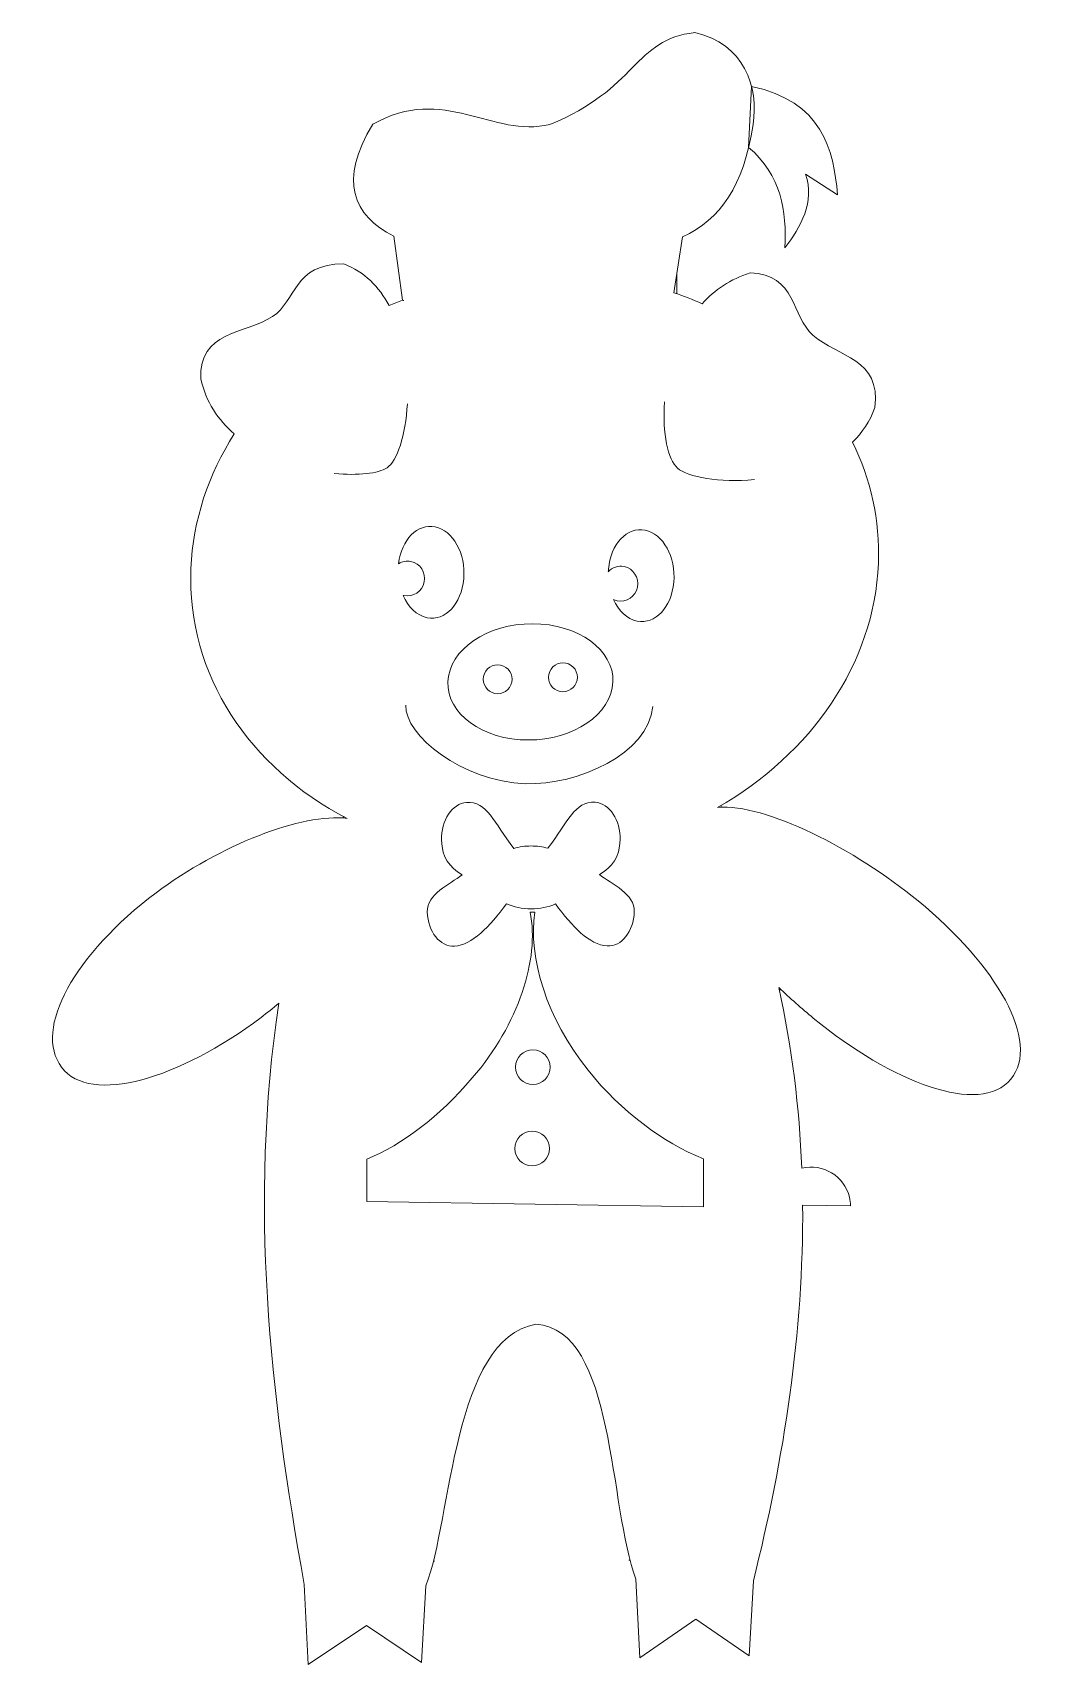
# Model space of a CAD drawing. Header units: centimetres. Extents: x -21.6 to 35.6, y -35.6 to 48.3.
# Drawn here: x 8.44 to 11.53, y 42.18 to 47.18 of the extents above; entities that cross this region are included whole.
import ezdxf

# ---------------------------------------------------------------- set-up
doc = ezdxf.new("R2010")
doc.units = ezdxf.units.CM
doc.header["$MEASUREMENT"] = 0
doc.layers.add('layer 1', color=7, linetype='Continuous')

msp = doc.modelspace()

# ---------------------------------------------------------------- linework, layer by layer
at = {"layer": 'layer 1', "color": 250, "lineweight": 9}
for points, knots in [([(9.05972, 45.95312), (9.01028, 45.99604), (8.97248, 46.05153), (8.95715, 46.12166), (8.95715, 46.12166), (8.94979, 46.26772), (9.09101, 46.25809), (9.1772, 46.31316), (9.1772, 46.31316), (9.24964, 46.35946), (9.23997, 46.47531), (9.39521, 46.47398), (9.39521, 46.47398), (9.45829, 46.45036), (9.50342, 46.40398), (9.53435, 46.34664), (9.53435, 46.34664), (9.54767, 46.35243), (9.56115, 46.358), (9.57477, 46.36334), (9.57477, 46.36334), (9.57477, 46.36334), (9.5796, 46.36167), (9.5796, 46.36167), (9.5796, 46.36167), (9.57799, 46.36222), (9.57638, 46.36278), (9.57477, 46.36334), (9.57477, 46.36334), (9.57477, 46.36334), (9.54875, 46.55905), (9.54875, 46.55905), (9.54875, 46.55905), (9.42373, 46.62147), (9.37761, 46.7304), (9.4843, 46.90196), (9.4843, 46.90196), (9.70248, 47.02659), (9.85205, 46.85803), (10.02657, 46.90156), (10.02657, 46.90156), (10.29331, 47.0078), (10.28556, 47.16393), (10.4712, 47.18283), (10.4712, 47.18283), (10.6217, 47.1504), (10.66761, 47.01528), (10.64969, 46.90116), (10.64969, 46.90116), (10.61989, 46.71137), (10.55014, 46.61106), (10.43377, 46.5569), (10.43377, 46.5569), (10.43377, 46.5569), (10.4064, 46.386), (10.4064, 46.386), (10.4064, 46.386), (10.43619, 46.37585), (10.46522, 46.36453), (10.49346, 46.35212), (10.49346, 46.35212), (10.53135, 46.3942), (10.57981, 46.42784), (10.6408, 46.44677), (10.6408, 46.44677), (10.78209, 46.44319), (10.76798, 46.31212), (10.83284, 46.2557), (10.83284, 46.2557), (10.91, 46.18856), (11.04291, 46.18487), (11.02238, 46.03396), (11.02238, 46.03396), (11.00836, 45.99195), (10.98448, 45.95693), (10.95405, 45.92805), (10.95405, 45.92805), (11.00998, 45.8152), (11.03867, 45.68955), (11.03344, 45.55695), (11.03344, 45.55695), (11.02123, 45.24708), (10.82675, 44.97239), (10.54085, 44.80861), (10.54085, 44.80861), (10.68785, 44.82126), (10.96084, 44.68192), (11.15532, 44.52229), (11.15532, 44.52229), (11.39595, 44.32477), (11.53307, 44.09013), (11.43941, 43.97604), (11.43941, 43.97604), (11.34576, 43.86195), (11.07477, 43.96551), (10.83415, 44.16303), (10.83415, 44.16303), (10.79827, 44.19248), (10.76269, 44.22415), (10.72843, 44.25711), (10.72843, 44.25711), (10.76901, 44.073), (10.79137, 43.88796), (10.7988, 43.70309), (10.7988, 43.70309), (10.7988, 43.70309), (10.79883, 43.7031), (10.79883, 43.7031), (10.79883, 43.7031), (10.86358, 43.71891), (10.92928, 43.679), (10.94509, 43.61425), (10.94509, 43.61425), (10.94723, 43.60547), (10.94835, 43.59668), (10.94852, 43.588), (10.94852, 43.588), (10.94852, 43.588), (10.80151, 43.59022), (10.80151, 43.59022), (10.80151, 43.59022), (10.80459, 43.20111), (10.74422, 42.81374), (10.65046, 42.43837), (10.65046, 42.43837), (10.65046, 42.43837), (10.63801, 42.20916), (10.63801, 42.20916), (10.63801, 42.20916), (10.63801, 42.20916), (10.47428, 42.32171), (10.47428, 42.32171), (10.47428, 42.32171), (10.47428, 42.32171), (10.30233, 42.20309), (10.30233, 42.20309), (10.30233, 42.20309), (10.30233, 42.20309), (10.29062, 42.44364), (10.29062, 42.44364), (10.29062, 42.44364), (10.2067, 42.66293), (10.22845, 43.21005), (9.98413, 43.22481), (9.98413, 43.22481), (9.72961, 43.18088), (9.72675, 42.63095), (9.64703, 42.42316), (9.64703, 42.42316), (9.64703, 42.42316), (9.63386, 42.18889), (9.63386, 42.18889), (9.63386, 42.18889), (9.63386, 42.18889), (9.46439, 42.30145), (9.46439, 42.30145), (9.46439, 42.30145), (9.46439, 42.30145), (9.2864, 42.18283), (9.2864, 42.18283), (9.2864, 42.18283), (9.2864, 42.18283), (9.27405, 42.42786), (9.27405, 42.42786), (9.27405, 42.42786), (9.16866, 43.01358), (9.10391, 43.59161), (9.19611, 44.20852), (9.19611, 44.20852), (9.17843, 44.19374), (9.16022, 44.17926), (9.14156, 44.16519), (9.14156, 44.16519), (8.89294, 43.97784), (8.61937, 43.89457), (8.53054, 44.01245), (8.53054, 44.01245), (8.4417, 44.13033), (8.57124, 44.35981), (8.81986, 44.54716), (8.81986, 44.54716), (9.01285, 44.6926), (9.26989, 44.79236), (9.40515, 44.77505), (9.40515, 44.77505), (9.10653, 44.9302), (8.91404, 45.21435), (8.92689, 45.54068), (8.92689, 45.54068), (8.93273, 45.68898), (8.98033, 45.82924), (9.05972, 45.95312)], [0, 0, 0, 0, 0.0204082, 0.0204082, 0.0204082, 0.0204082, 0.0408163, 0.0408163, 0.0408163, 0.0408163, 0.0612245, 0.0612245, 0.0612245, 0.0612245, 0.0816327, 0.0816327, 0.0816327, 0.0816327, 0.1020408, 0.1020408, 0.1020408, 0.1020408, 0.122449, 0.122449, 0.122449, 0.122449, 0.1428571, 0.1428571, 0.1428571, 0.1428571, 0.1632653, 0.1632653, 0.1632653, 0.1632653, 0.1836735, 0.1836735, 0.1836735, 0.1836735, 0.2040816, 0.2040816, 0.2040816, 0.2040816, 0.2244898, 0.2244898, 0.2244898, 0.2244898, 0.244898, 0.244898, 0.244898, 0.244898, 0.2653061, 0.2653061, 0.2653061, 0.2653061, 0.2857143, 0.2857143, 0.2857143, 0.2857143, 0.3061224, 0.3061224, 0.3061224, 0.3061224, 0.3265306, 0.3265306, 0.3265306, 0.3265306, 0.3469388, 0.3469388, 0.3469388, 0.3469388, 0.3673469, 0.3673469, 0.3673469, 0.3673469, 0.3877551, 0.3877551, 0.3877551, 0.3877551, 0.4081633, 0.4081633, 0.4081633, 0.4081633, 0.4285714, 0.4285714, 0.4285714, 0.4285714, 0.4489796, 0.4489796, 0.4489796, 0.4489796, 0.4693878, 0.4693878, 0.4693878, 0.4693878, 0.4897959, 0.4897959, 0.4897959, 0.4897959, 0.5102041, 0.5102041, 0.5102041, 0.5102041, 0.5306122, 0.5306122, 0.5306122, 0.5306122, 0.5510204, 0.5510204, 0.5510204, 0.5510204, 0.5714286, 0.5714286, 0.5714286, 0.5714286, 0.5918367, 0.5918367, 0.5918367, 0.5918367, 0.6122449, 0.6122449, 0.6122449, 0.6122449, 0.6326531, 0.6326531, 0.6326531, 0.6326531, 0.6530612, 0.6530612, 0.6530612, 0.6530612, 0.6734694, 0.6734694, 0.6734694, 0.6734694, 0.6938776, 0.6938776, 0.6938776, 0.6938776, 0.7142857, 0.7142857, 0.7142857, 0.7142857, 0.7346939, 0.7346939, 0.7346939, 0.7346939, 0.755102, 0.755102, 0.755102, 0.755102, 0.7755102, 0.7755102, 0.7755102, 0.7755102, 0.7959184, 0.7959184, 0.7959184, 0.7959184, 0.8163265, 0.8163265, 0.8163265, 0.8163265, 0.8367347, 0.8367347, 0.8367347, 0.8367347, 0.8571429, 0.8571429, 0.8571429, 0.8571429, 0.877551, 0.877551, 0.877551, 0.877551, 0.8979592, 0.8979592, 0.8979592, 0.8979592, 0.9183673, 0.9183673, 0.9183673, 0.9183673, 0.9387755, 0.9387755, 0.9387755, 0.9387755, 0.9591837, 0.9591837, 0.9591837, 0.9591837, 1, 1, 1, 1]), ([(10.63591, 46.83107), (10.63591, 46.83107), (10.64489, 47.01746), (10.64489, 47.01746), (10.64489, 47.01746), (10.86046, 46.97397), (10.89685, 46.82348), (10.90835, 46.686), (10.90835, 46.686), (10.90835, 46.686), (10.81055, 46.74887), (10.81055, 46.74887), (10.81055, 46.74887), (10.83923, 46.66436), (10.79616, 46.58608), (10.74687, 46.5234), (10.74687, 46.5234), (10.75355, 46.63531), (10.73528, 46.74723), (10.63591, 46.83107)], [0, 0, 0, 0, 0.1666667, 0.1666667, 0.1666667, 0.1666667, 0.3333333, 0.3333333, 0.3333333, 0.3333333, 0.5, 0.5, 0.5, 0.5, 0.6666667, 0.6666667, 0.6666667, 0.6666667, 1, 1, 1, 1]), ([(10.37796, 46.05112), (10.37144, 45.95518), (10.38904, 45.87357), (10.41776, 45.84862), (10.41776, 45.84862), (10.45001, 45.82061), (10.54636, 45.80415), (10.65371, 45.81303)], [0, 0, 0, 0, 0.3333333, 0.3333333, 0.3333333, 0.3333333, 1, 1, 1, 1]), ([(9.59029, 46.04583), (9.58449, 45.94908), (9.55914, 45.86943), (9.528, 45.84956), (9.528, 45.84956), (9.50065, 45.83211), (9.43923, 45.82482), (9.3662, 45.83202)], [0, 0, 0, 0, 0.3333333, 0.3333333, 0.3333333, 0.3333333, 1, 1, 1, 1]), ([(9.57689, 45.45841), (9.59243, 45.42265), (9.61892, 45.39639), (9.65065, 45.39001), (9.65065, 45.39001), (9.70593, 45.37889), (9.75616, 45.43227), (9.76286, 45.50922), (9.76286, 45.50922), (9.76955, 45.58617), (9.73018, 45.65757), (9.67491, 45.66868), (9.67491, 45.66868), (9.62111, 45.6795), (9.57208, 45.62923), (9.56334, 45.5556), (9.56334, 45.5556), (9.57426, 45.56231), (9.58757, 45.56506), (9.60101, 45.56229), (9.60101, 45.56229), (9.62936, 45.55645), (9.64752, 45.52833), (9.64157, 45.49948), (9.64157, 45.49948), (9.63563, 45.47062), (9.60784, 45.45197), (9.57949, 45.4578), (9.57949, 45.4578), (9.57861, 45.45798), (9.57775, 45.45819), (9.57689, 45.45841)], [0, 0, 0, 0, 0.1111111, 0.1111111, 0.1111111, 0.1111111, 0.2222222, 0.2222222, 0.2222222, 0.2222222, 0.3333333, 0.3333333, 0.3333333, 0.3333333, 0.4444444, 0.4444444, 0.4444444, 0.4444444, 0.5555556, 0.5555556, 0.5555556, 0.5555556, 0.6666667, 0.6666667, 0.6666667, 0.6666667, 0.7777778, 0.7777778, 0.7777778, 0.7777778, 1, 1, 1, 1]), ([(10.22159, 45.4459), (10.23725, 45.41128), (10.2633, 45.38597), (10.29438, 45.37972), (10.29438, 45.37972), (10.34965, 45.3686), (10.39988, 45.42198), (10.40658, 45.49893), (10.40658, 45.49893), (10.41327, 45.57589), (10.3739, 45.64728), (10.31863, 45.6584), (10.31863, 45.6584), (10.26336, 45.66951), (10.21312, 45.61613), (10.20643, 45.53918), (10.20643, 45.53918), (10.2062, 45.53645), (10.20601, 45.53372), (10.20589, 45.53101), (10.20589, 45.53101), (10.218, 45.5439), (10.23613, 45.5504), (10.2545, 45.54662), (10.2545, 45.54662), (10.28285, 45.54079), (10.30101, 45.51266), (10.29507, 45.48381), (10.29507, 45.48381), (10.28912, 45.45496), (10.26133, 45.4363), (10.23298, 45.44214), (10.23298, 45.44214), (10.22897, 45.44297), (10.22515, 45.44424), (10.22159, 45.4459)], [0, 0, 0, 0, 0.1, 0.1, 0.1, 0.1, 0.2, 0.2, 0.2, 0.2, 0.3, 0.3, 0.3, 0.3, 0.4, 0.4, 0.4, 0.4, 0.5, 0.5, 0.5, 0.5, 0.6, 0.6, 0.6, 0.6, 0.7, 0.7, 0.7, 0.7, 0.8, 0.8, 0.8, 0.8, 1, 1, 1, 1]), ([(9.99887, 45.37063), (10.13743, 45.36077), (10.23557, 45.27346), (10.21807, 45.17561), (10.21807, 45.17561), (10.20056, 45.07775), (10.07404, 45.00641), (9.93548, 45.01626), (9.93548, 45.01626), (9.79691, 45.02611), (9.69877, 45.11342), (9.71628, 45.21128), (9.71628, 45.21128), (9.73379, 45.30913), (9.8603, 45.38048), (9.99887, 45.37063)], [0, 0, 0, 0, 0.2, 0.2, 0.2, 0.2, 0.4, 0.4, 0.4, 0.4, 0.6, 0.6, 0.6, 0.6, 1, 1, 1, 1]), ([(10.07587, 45.25086), (10.09978, 45.24594), (10.11518, 45.22256), (10.11025, 45.19864), (10.11025, 45.19864), (10.10533, 45.17473), (10.08195, 45.15934), (10.05803, 45.16426), (10.05803, 45.16426), (10.03412, 45.16919), (10.01873, 45.19257), (10.02365, 45.21648), (10.02365, 45.21648), (10.02858, 45.24039), (10.05196, 45.25579), (10.07587, 45.25086)], [0, 0, 0, 0, 0.2, 0.2, 0.2, 0.2, 0.4, 0.4, 0.4, 0.4, 0.6, 0.6, 0.6, 0.6, 1, 1, 1, 1]), ([(9.87597, 45.2446), (9.89988, 45.23968), (9.91527, 45.2163), (9.91035, 45.19239), (9.91035, 45.19239), (9.90542, 45.16847), (9.88204, 45.15308), (9.85813, 45.158), (9.85813, 45.158), (9.83422, 45.16293), (9.81882, 45.18631), (9.82375, 45.21022), (9.82375, 45.21022), (9.82867, 45.23413), (9.85205, 45.24953), (9.87597, 45.2446)], [0, 0, 0, 0, 0.2, 0.2, 0.2, 0.2, 0.4, 0.4, 0.4, 0.4, 0.6, 0.6, 0.6, 0.6, 1, 1, 1, 1]), ([(10.34254, 45.11782), (10.32951, 44.97277), (10.11065, 44.87613), (9.95314, 44.88139), (9.95314, 44.88139), (9.75805, 44.88791), (9.58081, 45.02982), (9.5857, 45.12178)], [0, 0, 0, 0, 0.3333333, 0.3333333, 0.3333333, 0.3333333, 1, 1, 1, 1]), ([(10.04366, 44.51315), (10.09568, 44.44248), (10.14824, 44.3881), (10.20238, 44.3844), (10.20238, 44.3844), (10.24641, 44.3814), (10.28372, 44.42823), (10.28564, 44.48895), (10.28564, 44.48895), (10.28738, 44.54396), (10.21751, 44.57283), (10.1785, 44.60306), (10.1785, 44.60306), (10.21926, 44.62784), (10.24008, 44.65398), (10.24182, 44.70899), (10.24182, 44.70899), (10.24374, 44.76971), (10.20957, 44.82144), (10.16553, 44.82445), (10.16553, 44.82445), (10.10197, 44.8288), (10.08297, 44.76328), (10.0205, 44.68358), (10.0205, 44.68358), (10.00471, 44.68809), (9.98745, 44.69058), (9.96937, 44.69058), (9.96937, 44.69058), (9.95057, 44.69058), (9.93266, 44.68789), (9.91636, 44.68303), (9.91636, 44.68303), (9.85474, 44.76268), (9.83481, 44.82816), (9.77126, 44.82382), (9.77126, 44.82382), (9.72723, 44.82081), (9.69305, 44.76908), (9.69498, 44.70835), (9.69498, 44.70835), (9.69672, 44.65334), (9.71754, 44.6272), (9.7583, 44.60243), (9.7583, 44.60243), (9.71928, 44.5722), (9.64942, 44.54333), (9.65116, 44.48832), (9.65116, 44.48832), (9.65308, 44.42759), (9.69039, 44.38076), (9.73442, 44.38376), (9.73442, 44.38376), (9.78885, 44.38748), (9.84167, 44.44245), (9.89397, 44.51366), (9.89397, 44.51366), (9.91557, 44.50352), (9.94149, 44.49761), (9.96937, 44.49761), (9.96937, 44.49761), (9.99677, 44.49761), (10.02228, 44.50332), (10.04366, 44.51315)], [0, 0, 0, 0, 0.0588235, 0.0588235, 0.0588235, 0.0588235, 0.1176471, 0.1176471, 0.1176471, 0.1176471, 0.1764706, 0.1764706, 0.1764706, 0.1764706, 0.2352941, 0.2352941, 0.2352941, 0.2352941, 0.2941176, 0.2941176, 0.2941176, 0.2941176, 0.3529412, 0.3529412, 0.3529412, 0.3529412, 0.4117647, 0.4117647, 0.4117647, 0.4117647, 0.4705882, 0.4705882, 0.4705882, 0.4705882, 0.5294118, 0.5294118, 0.5294118, 0.5294118, 0.5882353, 0.5882353, 0.5882353, 0.5882353, 0.6470588, 0.6470588, 0.6470588, 0.6470588, 0.7058824, 0.7058824, 0.7058824, 0.7058824, 0.7647059, 0.7647059, 0.7647059, 0.7647059, 0.8235294, 0.8235294, 0.8235294, 0.8235294, 0.8823529, 0.8823529, 0.8823529, 0.8823529, 1, 1, 1, 1]), ([(9.98029, 44.48822), (9.98029, 44.48822), (9.96654, 44.48801), (9.96654, 44.48801), (9.96654, 44.48801), (9.99488, 44.34204), (9.9319, 44.14595), (9.78909, 43.97975), (9.78909, 43.97975), (9.68609, 43.85988), (9.57688, 43.77646), (9.46539, 43.73083), (9.46539, 43.73083), (9.46539, 43.73083), (9.46539, 43.60089), (9.46539, 43.60089), (9.46539, 43.60089), (9.46539, 43.60089), (10.49725, 43.58522), (10.49725, 43.58522), (10.49725, 43.58522), (10.49725, 43.58522), (10.49725, 43.73158), (10.49725, 43.73158), (10.49725, 43.73158), (10.37332, 43.78299), (10.24625, 43.87502), (10.14402, 44.00354), (10.14402, 44.00354), (10.01678, 44.16348), (9.95991, 44.34679), (9.98029, 44.48822)], [0, 0, 0, 0, 0.1111111, 0.1111111, 0.1111111, 0.1111111, 0.2222222, 0.2222222, 0.2222222, 0.2222222, 0.3333333, 0.3333333, 0.3333333, 0.3333333, 0.4444444, 0.4444444, 0.4444444, 0.4444444, 0.5555556, 0.5555556, 0.5555556, 0.5555556, 0.6666667, 0.6666667, 0.6666667, 0.6666667, 0.7777778, 0.7777778, 0.7777778, 0.7777778, 1, 1, 1, 1]), ([(9.9748, 44.06603), (9.94551, 44.06603), (9.92176, 44.04228), (9.92176, 44.01298), (9.92176, 44.01298), (9.92175, 43.98368), (9.94551, 43.95993), (9.9748, 43.95993), (9.9748, 43.95993), (10.0041, 43.95993), (10.02785, 43.98368), (10.02785, 44.01298), (10.02785, 44.01298), (10.02786, 44.04228), (10.0041, 44.06603), (9.9748, 44.06603)], [0, 0, 0, 0, 0.2, 0.2, 0.2, 0.2, 0.4, 0.4, 0.4, 0.4, 0.6, 0.6, 0.6, 0.6, 1, 1, 1, 1]), ([(9.9748, 44.06603), (9.94551, 44.06603), (9.92176, 44.04228), (9.92176, 44.01298), (9.92176, 44.01298), (9.92175, 43.98368), (9.94551, 43.95993), (9.9748, 43.95993), (9.9748, 43.95993), (10.0041, 43.95993), (10.02785, 43.98368), (10.02785, 44.01298), (10.02785, 44.01298), (10.02786, 44.04228), (10.0041, 44.06603), (9.9748, 44.06603)], [0, 0, 0, 0, 0.2, 0.2, 0.2, 0.2, 0.4, 0.4, 0.4, 0.4, 0.6, 0.6, 0.6, 0.6, 1, 1, 1, 1]), ([(9.9748, 44.06603), (9.94551, 44.06603), (9.92176, 44.04228), (9.92176, 44.01298), (9.92176, 44.01298), (9.92175, 43.98368), (9.94551, 43.95993), (9.9748, 43.95993), (9.9748, 43.95993), (10.0041, 43.95993), (10.02785, 43.98368), (10.02785, 44.01298), (10.02785, 44.01298), (10.02786, 44.04228), (10.0041, 44.06603), (9.9748, 44.06603)], [0, 0, 0, 0, 0.2, 0.2, 0.2, 0.2, 0.4, 0.4, 0.4, 0.4, 0.6, 0.6, 0.6, 0.6, 1, 1, 1, 1]), ([(9.9748, 44.06603), (9.94551, 44.06603), (9.92176, 44.04228), (9.92176, 44.01298), (9.92176, 44.01298), (9.92175, 43.98368), (9.94551, 43.95993), (9.9748, 43.95993), (9.9748, 43.95993), (10.0041, 43.95993), (10.02785, 43.98368), (10.02785, 44.01298), (10.02785, 44.01298), (10.02786, 44.04228), (10.0041, 44.06603), (9.9748, 44.06603)], [0, 0, 0, 0, 0.2, 0.2, 0.2, 0.2, 0.4, 0.4, 0.4, 0.4, 0.6, 0.6, 0.6, 0.6, 1, 1, 1, 1]), ([(9.9748, 44.06603), (9.94551, 44.06603), (9.92176, 44.04228), (9.92176, 44.01298), (9.92176, 44.01298), (9.92175, 43.98368), (9.94551, 43.95993), (9.9748, 43.95993), (9.9748, 43.95993), (10.0041, 43.95993), (10.02785, 43.98368), (10.02785, 44.01298), (10.02785, 44.01298), (10.02786, 44.04228), (10.0041, 44.06603), (9.9748, 44.06603)], [0, 0, 0, 0, 0.2, 0.2, 0.2, 0.2, 0.4, 0.4, 0.4, 0.4, 0.6, 0.6, 0.6, 0.6, 1, 1, 1, 1]), ([(9.9748, 44.06603), (9.94551, 44.06603), (9.92176, 44.04228), (9.92176, 44.01298), (9.92176, 44.01298), (9.92175, 43.98368), (9.94551, 43.95993), (9.9748, 43.95993), (9.9748, 43.95993), (10.0041, 43.95993), (10.02785, 43.98368), (10.02785, 44.01298), (10.02785, 44.01298), (10.02786, 44.04228), (10.0041, 44.06603), (9.9748, 44.06603)], [0, 0, 0, 0, 0.2, 0.2, 0.2, 0.2, 0.4, 0.4, 0.4, 0.4, 0.6, 0.6, 0.6, 0.6, 1, 1, 1, 1]), ([(9.9748, 44.06603), (9.94551, 44.06603), (9.92176, 44.04228), (9.92176, 44.01298), (9.92176, 44.01298), (9.92175, 43.98368), (9.94551, 43.95993), (9.9748, 43.95993), (9.9748, 43.95993), (10.0041, 43.95993), (10.02785, 43.98368), (10.02785, 44.01298), (10.02785, 44.01298), (10.02786, 44.04228), (10.0041, 44.06603), (9.9748, 44.06603)], [0, 0, 0, 0, 0.2, 0.2, 0.2, 0.2, 0.4, 0.4, 0.4, 0.4, 0.6, 0.6, 0.6, 0.6, 1, 1, 1, 1]), ([(9.9748, 44.06603), (9.94551, 44.06603), (9.92176, 44.04228), (9.92176, 44.01298), (9.92176, 44.01298), (9.92175, 43.98368), (9.94551, 43.95993), (9.9748, 43.95993), (9.9748, 43.95993), (10.0041, 43.95993), (10.02785, 43.98368), (10.02785, 44.01298), (10.02785, 44.01298), (10.02786, 44.04228), (10.0041, 44.06603), (9.9748, 44.06603)], [0, 0, 0, 0, 0.2, 0.2, 0.2, 0.2, 0.4, 0.4, 0.4, 0.4, 0.6, 0.6, 0.6, 0.6, 1, 1, 1, 1]), ([(9.9748, 44.06603), (9.94551, 44.06603), (9.92176, 44.04228), (9.92176, 44.01298), (9.92176, 44.01298), (9.92175, 43.98368), (9.94551, 43.95993), (9.9748, 43.95993), (9.9748, 43.95993), (10.0041, 43.95993), (10.02785, 43.98368), (10.02785, 44.01298), (10.02785, 44.01298), (10.02786, 44.04228), (10.0041, 44.06603), (9.9748, 44.06603)], [0, 0, 0, 0, 0.2, 0.2, 0.2, 0.2, 0.4, 0.4, 0.4, 0.4, 0.6, 0.6, 0.6, 0.6, 1, 1, 1, 1]), ([(9.9748, 44.06603), (9.94551, 44.06603), (9.92176, 44.04228), (9.92176, 44.01298), (9.92176, 44.01298), (9.92175, 43.98368), (9.94551, 43.95993), (9.9748, 43.95993), (9.9748, 43.95993), (10.0041, 43.95993), (10.02785, 43.98368), (10.02785, 44.01298), (10.02785, 44.01298), (10.02786, 44.04228), (10.0041, 44.06603), (9.9748, 44.06603)], [0, 0, 0, 0, 0.2, 0.2, 0.2, 0.2, 0.4, 0.4, 0.4, 0.4, 0.6, 0.6, 0.6, 0.6, 1, 1, 1, 1]), ([(9.9748, 44.06603), (9.94551, 44.06603), (9.92176, 44.04228), (9.92176, 44.01298), (9.92176, 44.01298), (9.92175, 43.98368), (9.94551, 43.95993), (9.9748, 43.95993), (9.9748, 43.95993), (10.0041, 43.95993), (10.02785, 43.98368), (10.02785, 44.01298), (10.02785, 44.01298), (10.02786, 44.04228), (10.0041, 44.06603), (9.9748, 44.06603)], [0, 0, 0, 0, 0.2, 0.2, 0.2, 0.2, 0.4, 0.4, 0.4, 0.4, 0.6, 0.6, 0.6, 0.6, 1, 1, 1, 1]), ([(9.9748, 44.06603), (9.94551, 44.06603), (9.92176, 44.04228), (9.92176, 44.01298), (9.92176, 44.01298), (9.92175, 43.98368), (9.94551, 43.95993), (9.9748, 43.95993), (9.9748, 43.95993), (10.0041, 43.95993), (10.02785, 43.98368), (10.02785, 44.01298), (10.02785, 44.01298), (10.02786, 44.04228), (10.0041, 44.06603), (9.9748, 44.06603)], [0, 0, 0, 0, 0.2, 0.2, 0.2, 0.2, 0.4, 0.4, 0.4, 0.4, 0.6, 0.6, 0.6, 0.6, 1, 1, 1, 1]), ([(9.9748, 44.06603), (9.94551, 44.06603), (9.92176, 44.04228), (9.92176, 44.01298), (9.92176, 44.01298), (9.92175, 43.98368), (9.94551, 43.95993), (9.9748, 43.95993), (9.9748, 43.95993), (10.0041, 43.95993), (10.02785, 43.98368), (10.02785, 44.01298), (10.02785, 44.01298), (10.02786, 44.04228), (10.0041, 44.06603), (9.9748, 44.06603)], [0, 0, 0, 0, 0.2, 0.2, 0.2, 0.2, 0.4, 0.4, 0.4, 0.4, 0.6, 0.6, 0.6, 0.6, 1, 1, 1, 1]), ([(9.9748, 44.06603), (9.94551, 44.06603), (9.92176, 44.04228), (9.92176, 44.01298), (9.92176, 44.01298), (9.92175, 43.98368), (9.94551, 43.95993), (9.9748, 43.95993), (9.9748, 43.95993), (10.0041, 43.95993), (10.02785, 43.98368), (10.02785, 44.01298), (10.02785, 44.01298), (10.02786, 44.04228), (10.0041, 44.06603), (9.9748, 44.06603)], [0, 0, 0, 0, 0.2, 0.2, 0.2, 0.2, 0.4, 0.4, 0.4, 0.4, 0.6, 0.6, 0.6, 0.6, 1, 1, 1, 1]), ([(9.9748, 44.06603), (9.94551, 44.06603), (9.92176, 44.04228), (9.92176, 44.01298), (9.92176, 44.01298), (9.92175, 43.98368), (9.94551, 43.95993), (9.9748, 43.95993), (9.9748, 43.95993), (10.0041, 43.95993), (10.02785, 43.98368), (10.02785, 44.01298), (10.02785, 44.01298), (10.02786, 44.04228), (10.0041, 44.06603), (9.9748, 44.06603)], [0, 0, 0, 0, 0.2, 0.2, 0.2, 0.2, 0.4, 0.4, 0.4, 0.4, 0.6, 0.6, 0.6, 0.6, 1, 1, 1, 1]), ([(9.9748, 44.06603), (9.94551, 44.06603), (9.92176, 44.04228), (9.92176, 44.01298), (9.92176, 44.01298), (9.92175, 43.98368), (9.94551, 43.95993), (9.9748, 43.95993), (9.9748, 43.95993), (10.0041, 43.95993), (10.02785, 43.98368), (10.02785, 44.01298), (10.02785, 44.01298), (10.02786, 44.04228), (10.0041, 44.06603), (9.9748, 44.06603)], [0, 0, 0, 0, 0.2, 0.2, 0.2, 0.2, 0.4, 0.4, 0.4, 0.4, 0.6, 0.6, 0.6, 0.6, 1, 1, 1, 1]), ([(9.9748, 44.06603), (9.94551, 44.06603), (9.92176, 44.04228), (9.92176, 44.01298), (9.92176, 44.01298), (9.92175, 43.98368), (9.94551, 43.95993), (9.9748, 43.95993), (9.9748, 43.95993), (10.0041, 43.95993), (10.02785, 43.98368), (10.02785, 44.01298), (10.02785, 44.01298), (10.02786, 44.04228), (10.0041, 44.06603), (9.9748, 44.06603)], [0, 0, 0, 0, 0.2, 0.2, 0.2, 0.2, 0.4, 0.4, 0.4, 0.4, 0.6, 0.6, 0.6, 0.6, 1, 1, 1, 1]), ([(9.9748, 44.06603), (9.94551, 44.06603), (9.92176, 44.04228), (9.92176, 44.01298), (9.92176, 44.01298), (9.92175, 43.98368), (9.94551, 43.95993), (9.9748, 43.95993), (9.9748, 43.95993), (10.0041, 43.95993), (10.02785, 43.98368), (10.02785, 44.01298), (10.02785, 44.01298), (10.02786, 44.04228), (10.0041, 44.06603), (9.9748, 44.06603)], [0, 0, 0, 0, 0.2, 0.2, 0.2, 0.2, 0.4, 0.4, 0.4, 0.4, 0.6, 0.6, 0.6, 0.6, 1, 1, 1, 1]), ([(9.9748, 44.06603), (9.94551, 44.06603), (9.92176, 44.04228), (9.92176, 44.01298), (9.92176, 44.01298), (9.92175, 43.98368), (9.94551, 43.95993), (9.9748, 43.95993), (9.9748, 43.95993), (10.0041, 43.95993), (10.02785, 43.98368), (10.02785, 44.01298), (10.02785, 44.01298), (10.02786, 44.04228), (10.0041, 44.06603), (9.9748, 44.06603)], [0, 0, 0, 0, 0.2, 0.2, 0.2, 0.2, 0.4, 0.4, 0.4, 0.4, 0.6, 0.6, 0.6, 0.6, 1, 1, 1, 1]), ([(9.9748, 44.06603), (9.94551, 44.06603), (9.92176, 44.04228), (9.92176, 44.01298), (9.92176, 44.01298), (9.92175, 43.98368), (9.94551, 43.95993), (9.9748, 43.95993), (9.9748, 43.95993), (10.0041, 43.95993), (10.02785, 43.98368), (10.02785, 44.01298), (10.02785, 44.01298), (10.02786, 44.04228), (10.0041, 44.06603), (9.9748, 44.06603)], [0, 0, 0, 0, 0.2, 0.2, 0.2, 0.2, 0.4, 0.4, 0.4, 0.4, 0.6, 0.6, 0.6, 0.6, 1, 1, 1, 1]), ([(9.9748, 44.06603), (9.94551, 44.06603), (9.92176, 44.04228), (9.92176, 44.01298), (9.92176, 44.01298), (9.92175, 43.98368), (9.94551, 43.95993), (9.9748, 43.95993), (9.9748, 43.95993), (10.0041, 43.95993), (10.02785, 43.98368), (10.02785, 44.01298), (10.02785, 44.01298), (10.02786, 44.04228), (10.0041, 44.06603), (9.9748, 44.06603)], [0, 0, 0, 0, 0.2, 0.2, 0.2, 0.2, 0.4, 0.4, 0.4, 0.4, 0.6, 0.6, 0.6, 0.6, 1, 1, 1, 1]), ([(10.02551, 43.76346), (10.02551, 43.79275), (10.00176, 43.8165), (9.97247, 43.8165), (9.97247, 43.8165), (9.94317, 43.8165), (9.91942, 43.79275), (9.91942, 43.76346), (9.91942, 43.76346), (9.91941, 43.73417), (9.94317, 43.71042), (9.97246, 43.71042), (9.97246, 43.71042), (10.00176, 43.71042), (10.02551, 43.73417), (10.02551, 43.76346)], [0, 0, 0, 0, 0.2, 0.2, 0.2, 0.2, 0.4, 0.4, 0.4, 0.4, 0.6, 0.6, 0.6, 0.6, 1, 1, 1, 1]), ([(10.02551, 43.76346), (10.02551, 43.79275), (10.00176, 43.8165), (9.97247, 43.8165), (9.97247, 43.8165), (9.94317, 43.8165), (9.91942, 43.79275), (9.91942, 43.76346), (9.91942, 43.76346), (9.91941, 43.73417), (9.94317, 43.71042), (9.97246, 43.71042), (9.97246, 43.71042), (10.00176, 43.71042), (10.02551, 43.73417), (10.02551, 43.76346)], [0, 0, 0, 0, 0.2, 0.2, 0.2, 0.2, 0.4, 0.4, 0.4, 0.4, 0.6, 0.6, 0.6, 0.6, 1, 1, 1, 1]), ([(10.02551, 43.76346), (10.02551, 43.79275), (10.00176, 43.8165), (9.97247, 43.8165), (9.97247, 43.8165), (9.94317, 43.8165), (9.91942, 43.79275), (9.91942, 43.76346), (9.91942, 43.76346), (9.91941, 43.73417), (9.94317, 43.71042), (9.97246, 43.71042), (9.97246, 43.71042), (10.00176, 43.71042), (10.02551, 43.73417), (10.02551, 43.76346)], [0, 0, 0, 0, 0.2, 0.2, 0.2, 0.2, 0.4, 0.4, 0.4, 0.4, 0.6, 0.6, 0.6, 0.6, 1, 1, 1, 1]), ([(10.02551, 43.76346), (10.02551, 43.79275), (10.00176, 43.8165), (9.97247, 43.8165), (9.97247, 43.8165), (9.94317, 43.8165), (9.91942, 43.79275), (9.91942, 43.76346), (9.91942, 43.76346), (9.91941, 43.73417), (9.94317, 43.71042), (9.97246, 43.71042), (9.97246, 43.71042), (10.00176, 43.71042), (10.02551, 43.73417), (10.02551, 43.76346)], [0, 0, 0, 0, 0.2, 0.2, 0.2, 0.2, 0.4, 0.4, 0.4, 0.4, 0.6, 0.6, 0.6, 0.6, 1, 1, 1, 1]), ([(10.02551, 43.76346), (10.02551, 43.79275), (10.00176, 43.8165), (9.97247, 43.8165), (9.97247, 43.8165), (9.94317, 43.8165), (9.91942, 43.79275), (9.91942, 43.76346), (9.91942, 43.76346), (9.91941, 43.73417), (9.94317, 43.71042), (9.97246, 43.71042), (9.97246, 43.71042), (10.00176, 43.71042), (10.02551, 43.73417), (10.02551, 43.76346)], [0, 0, 0, 0, 0.2, 0.2, 0.2, 0.2, 0.4, 0.4, 0.4, 0.4, 0.6, 0.6, 0.6, 0.6, 1, 1, 1, 1]), ([(10.02551, 43.76346), (10.02551, 43.79275), (10.00176, 43.8165), (9.97247, 43.8165), (9.97247, 43.8165), (9.94317, 43.8165), (9.91942, 43.79275), (9.91942, 43.76346), (9.91942, 43.76346), (9.91941, 43.73417), (9.94317, 43.71042), (9.97246, 43.71042), (9.97246, 43.71042), (10.00176, 43.71042), (10.02551, 43.73417), (10.02551, 43.76346)], [0, 0, 0, 0, 0.2, 0.2, 0.2, 0.2, 0.4, 0.4, 0.4, 0.4, 0.6, 0.6, 0.6, 0.6, 1, 1, 1, 1]), ([(10.02551, 43.76346), (10.02551, 43.79275), (10.00176, 43.8165), (9.97247, 43.8165), (9.97247, 43.8165), (9.94317, 43.8165), (9.91942, 43.79275), (9.91942, 43.76346), (9.91942, 43.76346), (9.91941, 43.73417), (9.94317, 43.71042), (9.97246, 43.71042), (9.97246, 43.71042), (10.00176, 43.71042), (10.02551, 43.73417), (10.02551, 43.76346)], [0, 0, 0, 0, 0.2, 0.2, 0.2, 0.2, 0.4, 0.4, 0.4, 0.4, 0.6, 0.6, 0.6, 0.6, 1, 1, 1, 1]), ([(10.02551, 43.76346), (10.02551, 43.79275), (10.00176, 43.8165), (9.97247, 43.8165), (9.97247, 43.8165), (9.94317, 43.8165), (9.91942, 43.79275), (9.91942, 43.76346), (9.91942, 43.76346), (9.91941, 43.73417), (9.94317, 43.71042), (9.97246, 43.71042), (9.97246, 43.71042), (10.00176, 43.71042), (10.02551, 43.73417), (10.02551, 43.76346)], [0, 0, 0, 0, 0.2, 0.2, 0.2, 0.2, 0.4, 0.4, 0.4, 0.4, 0.6, 0.6, 0.6, 0.6, 1, 1, 1, 1]), ([(10.02551, 43.76346), (10.02551, 43.79275), (10.00176, 43.8165), (9.97247, 43.8165), (9.97247, 43.8165), (9.94317, 43.8165), (9.91942, 43.79275), (9.91942, 43.76346), (9.91942, 43.76346), (9.91941, 43.73417), (9.94317, 43.71042), (9.97246, 43.71042), (9.97246, 43.71042), (10.00176, 43.71042), (10.02551, 43.73417), (10.02551, 43.76346)], [0, 0, 0, 0, 0.2, 0.2, 0.2, 0.2, 0.4, 0.4, 0.4, 0.4, 0.6, 0.6, 0.6, 0.6, 1, 1, 1, 1]), ([(10.02551, 43.76346), (10.02551, 43.79275), (10.00176, 43.8165), (9.97247, 43.8165), (9.97247, 43.8165), (9.94317, 43.8165), (9.91942, 43.79275), (9.91942, 43.76346), (9.91942, 43.76346), (9.91941, 43.73417), (9.94317, 43.71042), (9.97246, 43.71042), (9.97246, 43.71042), (10.00176, 43.71042), (10.02551, 43.73417), (10.02551, 43.76346)], [0, 0, 0, 0, 0.2, 0.2, 0.2, 0.2, 0.4, 0.4, 0.4, 0.4, 0.6, 0.6, 0.6, 0.6, 1, 1, 1, 1]), ([(10.02551, 43.76346), (10.02551, 43.79275), (10.00176, 43.8165), (9.97247, 43.8165), (9.97247, 43.8165), (9.94317, 43.8165), (9.91942, 43.79275), (9.91942, 43.76346), (9.91942, 43.76346), (9.91941, 43.73417), (9.94317, 43.71042), (9.97246, 43.71042), (9.97246, 43.71042), (10.00176, 43.71042), (10.02551, 43.73417), (10.02551, 43.76346)], [0, 0, 0, 0, 0.2, 0.2, 0.2, 0.2, 0.4, 0.4, 0.4, 0.4, 0.6, 0.6, 0.6, 0.6, 1, 1, 1, 1]), ([(10.02551, 43.76346), (10.02551, 43.79275), (10.00176, 43.8165), (9.97247, 43.8165), (9.97247, 43.8165), (9.94317, 43.8165), (9.91942, 43.79275), (9.91942, 43.76346), (9.91942, 43.76346), (9.91941, 43.73417), (9.94317, 43.71042), (9.97246, 43.71042), (9.97246, 43.71042), (10.00176, 43.71042), (10.02551, 43.73417), (10.02551, 43.76346)], [0, 0, 0, 0, 0.2, 0.2, 0.2, 0.2, 0.4, 0.4, 0.4, 0.4, 0.6, 0.6, 0.6, 0.6, 1, 1, 1, 1]), ([(10.02551, 43.76346), (10.02551, 43.79275), (10.00176, 43.8165), (9.97247, 43.8165), (9.97247, 43.8165), (9.94317, 43.8165), (9.91942, 43.79275), (9.91942, 43.76346), (9.91942, 43.76346), (9.91941, 43.73417), (9.94317, 43.71042), (9.97246, 43.71042), (9.97246, 43.71042), (10.00176, 43.71042), (10.02551, 43.73417), (10.02551, 43.76346)], [0, 0, 0, 0, 0.2, 0.2, 0.2, 0.2, 0.4, 0.4, 0.4, 0.4, 0.6, 0.6, 0.6, 0.6, 1, 1, 1, 1]), ([(10.02551, 43.76346), (10.02551, 43.79275), (10.00176, 43.8165), (9.97247, 43.8165), (9.97247, 43.8165), (9.94317, 43.8165), (9.91942, 43.79275), (9.91942, 43.76346), (9.91942, 43.76346), (9.91941, 43.73417), (9.94317, 43.71042), (9.97246, 43.71042), (9.97246, 43.71042), (10.00176, 43.71042), (10.02551, 43.73417), (10.02551, 43.76346)], [0, 0, 0, 0, 0.2, 0.2, 0.2, 0.2, 0.4, 0.4, 0.4, 0.4, 0.6, 0.6, 0.6, 0.6, 1, 1, 1, 1]), ([(10.02551, 43.76346), (10.02551, 43.79275), (10.00176, 43.8165), (9.97247, 43.8165), (9.97247, 43.8165), (9.94317, 43.8165), (9.91942, 43.79275), (9.91942, 43.76346), (9.91942, 43.76346), (9.91941, 43.73417), (9.94317, 43.71042), (9.97246, 43.71042), (9.97246, 43.71042), (10.00176, 43.71042), (10.02551, 43.73417), (10.02551, 43.76346)], [0, 0, 0, 0, 0.2, 0.2, 0.2, 0.2, 0.4, 0.4, 0.4, 0.4, 0.6, 0.6, 0.6, 0.6, 1, 1, 1, 1]), ([(10.02551, 43.76346), (10.02551, 43.79275), (10.00176, 43.8165), (9.97247, 43.8165), (9.97247, 43.8165), (9.94317, 43.8165), (9.91942, 43.79275), (9.91942, 43.76346), (9.91942, 43.76346), (9.91941, 43.73417), (9.94317, 43.71042), (9.97246, 43.71042), (9.97246, 43.71042), (10.00176, 43.71042), (10.02551, 43.73417), (10.02551, 43.76346)], [0, 0, 0, 0, 0.2, 0.2, 0.2, 0.2, 0.4, 0.4, 0.4, 0.4, 0.6, 0.6, 0.6, 0.6, 1, 1, 1, 1]), ([(10.02551, 43.76346), (10.02551, 43.79275), (10.00176, 43.8165), (9.97247, 43.8165), (9.97247, 43.8165), (9.94317, 43.8165), (9.91942, 43.79275), (9.91942, 43.76346), (9.91942, 43.76346), (9.91941, 43.73417), (9.94317, 43.71042), (9.97246, 43.71042), (9.97246, 43.71042), (10.00176, 43.71042), (10.02551, 43.73417), (10.02551, 43.76346)], [0, 0, 0, 0, 0.2, 0.2, 0.2, 0.2, 0.4, 0.4, 0.4, 0.4, 0.6, 0.6, 0.6, 0.6, 1, 1, 1, 1]), ([(10.02551, 43.76346), (10.02551, 43.79275), (10.00176, 43.8165), (9.97247, 43.8165), (9.97247, 43.8165), (9.94317, 43.8165), (9.91942, 43.79275), (9.91942, 43.76346), (9.91942, 43.76346), (9.91941, 43.73417), (9.94317, 43.71042), (9.97246, 43.71042), (9.97246, 43.71042), (10.00176, 43.71042), (10.02551, 43.73417), (10.02551, 43.76346)], [0, 0, 0, 0, 0.2, 0.2, 0.2, 0.2, 0.4, 0.4, 0.4, 0.4, 0.6, 0.6, 0.6, 0.6, 1, 1, 1, 1]), ([(10.02551, 43.76346), (10.02551, 43.79275), (10.00176, 43.8165), (9.97247, 43.8165), (9.97247, 43.8165), (9.94317, 43.8165), (9.91942, 43.79275), (9.91942, 43.76346), (9.91942, 43.76346), (9.91941, 43.73417), (9.94317, 43.71042), (9.97246, 43.71042), (9.97246, 43.71042), (10.00176, 43.71042), (10.02551, 43.73417), (10.02551, 43.76346)], [0, 0, 0, 0, 0.2, 0.2, 0.2, 0.2, 0.4, 0.4, 0.4, 0.4, 0.6, 0.6, 0.6, 0.6, 1, 1, 1, 1]), ([(10.02551, 43.76346), (10.02551, 43.79275), (10.00176, 43.8165), (9.97247, 43.8165), (9.97247, 43.8165), (9.94317, 43.8165), (9.91942, 43.79275), (9.91942, 43.76346), (9.91942, 43.76346), (9.91941, 43.73417), (9.94317, 43.71042), (9.97246, 43.71042), (9.97246, 43.71042), (10.00176, 43.71042), (10.02551, 43.73417), (10.02551, 43.76346)], [0, 0, 0, 0, 0.2, 0.2, 0.2, 0.2, 0.4, 0.4, 0.4, 0.4, 0.6, 0.6, 0.6, 0.6, 1, 1, 1, 1]), ([(10.02551, 43.76346), (10.02551, 43.79275), (10.00176, 43.8165), (9.97247, 43.8165), (9.97247, 43.8165), (9.94317, 43.8165), (9.91942, 43.79275), (9.91942, 43.76346), (9.91942, 43.76346), (9.91941, 43.73417), (9.94317, 43.71042), (9.97246, 43.71042), (9.97246, 43.71042), (10.00176, 43.71042), (10.02551, 43.73417), (10.02551, 43.76346)], [0, 0, 0, 0, 0.2, 0.2, 0.2, 0.2, 0.4, 0.4, 0.4, 0.4, 0.6, 0.6, 0.6, 0.6, 1, 1, 1, 1])]:
    msp.add_open_spline(points, degree=3, knots=knots, dxfattribs=at)
for points in [[(10.41592, 46.44547), (10.41592, 46.44547), (10.41592, 46.38271), (10.41592, 46.38271)], [(10.55174, 44.81493), (10.55174, 44.81493), (10.55174, 44.80926), (10.55174, 44.80926)], [(9.39449, 44.77616), (9.39449, 44.77616), (9.39449, 44.78067), (9.39449, 44.78067)], [(10.73655, 44.24936), (10.73655, 44.24936), (10.73013, 44.24936), (10.73013, 44.24936)], [(9.9748, 44.06603), (9.9748, 44.06603), (9.9748, 44.06603), (9.9748, 44.06603)], [(9.9748, 44.06603), (9.9748, 44.06603), (9.9748, 44.06603), (9.9748, 44.06603)], [(9.92176, 44.01298), (9.92176, 44.01298), (9.92176, 44.01298), (9.92176, 44.01298)], [(10.02785, 44.01298), (10.02785, 44.01298), (10.02785, 44.01298), (10.02785, 44.01298)], [(9.9748, 43.95993), (9.9748, 43.95993), (9.9748, 43.95993), (9.9748, 43.95993)], [(9.97247, 43.8165), (9.97247, 43.8165), (9.97247, 43.8165), (9.97247, 43.8165)], [(9.91942, 43.76346), (9.91942, 43.76346), (9.91942, 43.76346), (9.91942, 43.76346)], [(10.02551, 43.76346), (10.02551, 43.76346), (10.02551, 43.76346), (10.02551, 43.76346)], [(10.02551, 43.76346), (10.02551, 43.76346), (10.02551, 43.76346), (10.02551, 43.76346)], [(9.97246, 43.71042), (9.97246, 43.71042), (9.97246, 43.71042), (9.97246, 43.71042)], [(10.26857, 42.50188), (10.26857, 42.50188), (10.27237, 42.50192), (10.27237, 42.50192)], [(9.67008, 42.49934), (9.67008, 42.49934), (9.67349, 42.49938), (9.67349, 42.49938)]]:
    msp.add_open_spline(points, degree=3, dxfattribs=at)

doc.saveas('drawing.dxf')
